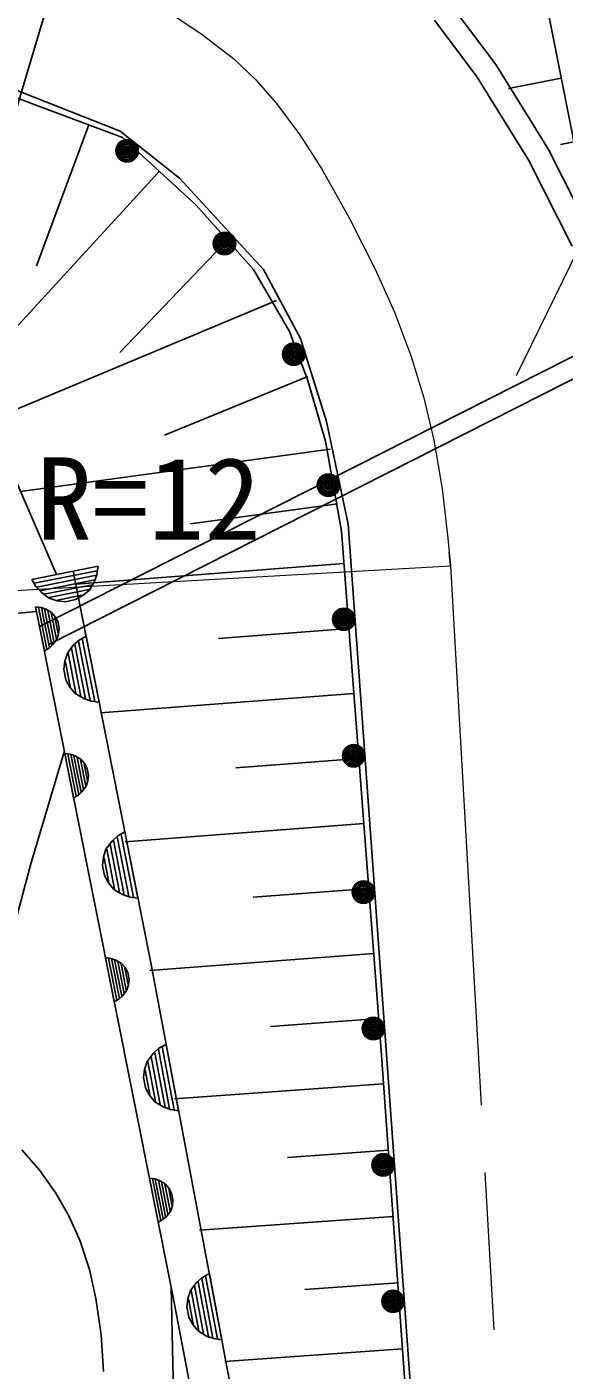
# Model space of a CAD drawing. Units: millimetres, scale not verified. Extents: x 40000 to 680000, y 20000 to 380000.
# Drawn here: x 449744 to 461684, y 272554 to 302405 of the extents above; entities that cross this region are included whole.
import ezdxf
from ezdxf.enums import TextEntityAlignment as Align

# ---------------------------------------------------------------- set-up
doc = ezdxf.new("R2010")
doc.units = ezdxf.units.MM
doc.header["$LTSCALE"] = 1000
doc.linetypes.add('CHAIN', pattern=[18.5, 12, -1.5, 3.5, -1.5])
for name, color, linetype, lineweight in [('M-BGD', 7, 'Continuous', 25), ('M-BMK', 2, 'CHAIN', 13), ('M-STR-HTXT', 7, 'Continuous', 13)]:
    doc.layers.add(name, color=color, linetype=linetype, lineweight=lineweight)
doc.styles.add('ＭＳ ゴシック', font='')
doc.styles.get('ＭＳ ゴシック').set_extended_font_data('MS Gothic')

msp = doc.modelspace()

# ---------------------------------------------------------------- linework, layer by layer
at = {"layer": 'M-BGD'}
for p, q in [((453148, 312723), (447341, 293345)), ((460634, 306214), (462323, 297731)), ((459191, 302867), (460163, 301569)), ((459750, 301287), (458801, 302553)), ((460163, 301569), (461334, 299681)), ((460898, 299436), (459750, 301287)), ((461619, 301265), (460448, 301032)), ((451868, 299950), (448895, 301059)), ((449019, 301186), (451819, 300088)), ((451124, 300227), (449955, 297094)), ((451819, 300088), (453137, 299045)), ((453509, 298442), (451868, 299950)), ((461901, 299851), (461601, 299792)), ((461865, 297529), (460898, 299436)), ((461334, 299681), (462323, 297731)), ((452688, 299196), (448494, 294631)), ((453137, 299045), (455004, 297013)), ((454781, 297013), (453509, 298442)), ((454257, 297727), (451813, 295170)), ((455580, 295637), (454781, 297013)), ((455004, 297013), (455828, 295476)), ((455292, 296325), (448917, 293658)), ((450026, 289077), (463839, 296080)), ((463944, 295628), (450230, 288676)), ((455979, 294572), (455580, 295637)), ((455828, 295476), (456399, 293632)), ((448311, 295054), (450403, 290233)), ((455989, 294635), (452805, 293334)), ((456378, 293197), (455979, 294572)), ((456399, 293632), (456885, 291355)), ((456733, 291201), (456378, 293197)), ((456483, 293024), (449602, 292078)), ((456650, 291808), (453380, 291359)), ((456885, 291355), (459222, 258945)), ((457621, 279650), (456733, 291201)), ((456789, 290479), (450831, 290021)), ((459131, 290732), (459160, 290425)), ((449854, 290123), (451325, 290418)), ((451307, 290318), (449909, 290039)), ((449965, 289954), (451288, 290219)), ((450403, 290233), (450776, 290308)), ((450776, 290308), (452495, 281602)), ((451300, 290237), (451244, 290076)), ((451325, 290418), (451300, 290237)), ((449943, 289965), (449854, 290123)), ((450060, 289839), (449943, 289965)), ((451252, 290116), (450042, 289874)), ((450126, 289795), (451196, 290009)), ((451127, 289900), (450237, 289722)), ((451133, 289886), (450989, 289765)), ((451244, 290076), (451133, 289886)), ((450236, 289706), (450060, 289839)), ((450416, 289650), (450236, 289706)), ((450599, 289630), (450416, 289650)), ((450428, 289664), (450976, 289774)), ((450827, 289676), (450599, 289630)), ((450989, 289765), (450827, 289676)), ((449959, 289413), (449175, 289338)), ((449938, 289520), (450059, 289503)), ((450133, 288539), (449938, 289520)), ((452986, 274212), (449959, 289413)), ((450004, 289507), (450190, 288576)), ((450059, 289503), (450166, 289466)), ((450246, 288612), (450070, 289495)), ((450139, 289471), (450300, 288664)), ((450166, 289466), (450293, 289391)), ((450352, 288720), (450210, 289434)), ((450283, 289387), (450401, 288794)), ((450293, 289391), (450373, 289295)), ((450440, 288921), (450367, 289286)), ((450373, 289295), (450433, 289187)), ((450433, 289187), (450463, 289035)), ((450463, 289035), (450449, 288913)), ((456900, 289035), (454003, 288812)), ((450323, 288676), (450239, 288598)), ((450412, 288793), (450323, 288676)), ((450449, 288913), (450412, 288793)), ((450643, 288487), (450776, 288662)), ((450776, 288662), (450903, 288779)), ((451050, 287470), (450811, 288680)), ((450891, 288757), (451153, 287433)), ((450903, 288779), (451061, 288867)), ((451252, 287414), (450976, 288812)), ((451061, 288867), (451351, 287396)), ((450239, 288598), (450133, 288539)), ((450587, 288307), (450643, 288487)), ((450834, 287596), (450658, 288486)), ((450732, 288596), (450944, 287525)), ((450566, 288123), (450587, 288307)), ((450611, 287895), (450566, 288123)), ((450601, 288295), (450709, 287747)), ((450700, 287733), (450611, 287895)), ((450820, 287589), (450700, 287733)), ((451010, 287477), (450820, 287589)), ((451171, 287421), (451010, 287477)), ((457011, 287591), (451380, 287158)), ((451351, 287396), (451171, 287421)), ((449832, 283806), (450577, 286313)), ((450588, 286256), (450709, 286239)), ((450783, 285275), (450588, 286256)), ((450654, 286244), (450840, 285312)), ((450709, 286239), (450815, 286202)), ((450896, 285349), (450720, 286232)), ((450789, 286207), (450950, 285400)), ((450815, 286202), (450942, 286128)), ((451002, 285457), (450860, 286170)), ((450933, 286124), (451051, 285530)), ((450942, 286128), (451023, 286032)), ((451089, 285658), (451017, 286023)), ((451023, 286032), (451082, 285924)), ((457122, 286147), (454388, 285937)), ((451082, 285924), (451113, 285772)), ((451113, 285772), (451099, 285649)), ((450973, 285413), (450889, 285335)), ((451061, 285530), (450973, 285413)), ((451099, 285649), (451061, 285530)), ((450889, 285335), (450783, 285275)), ((451762, 284426), (451920, 284515)), ((451920, 284515), (452211, 283043)), ((457232, 284703), (451928, 284296)), ((451502, 284134), (451636, 284309)), ((451592, 284243), (451803, 283173)), ((451636, 284309), (451762, 284426)), ((451909, 283117), (451670, 284328)), ((451751, 284405), (452012, 283080)), ((452112, 283062), (451836, 284460)), ((451425, 283771), (451446, 283955)), ((451446, 283955), (451502, 284134)), ((451460, 283942), (451568, 283394)), ((451694, 283243), (451518, 284133)), ((448563, 279067), (449832, 283806)), ((451470, 283543), (451425, 283771)), ((451559, 283381), (451470, 283543)), ((451680, 283236), (451559, 283381)), ((451870, 283125), (451680, 283236)), ((452030, 283068), (451870, 283125)), ((452211, 283043), (452030, 283068)), ((457343, 283259), (454773, 283062)), ((457454, 281815), (452476, 281433)), ((451491, 281722), (451611, 281705)), ((451686, 280741), (451491, 281722)), ((451557, 281710), (451742, 280778)), ((451611, 281705), (451718, 281668)), ((451799, 280815), (451623, 281698)), ((451692, 281673), (451852, 280866)), ((451718, 281668), (451845, 281594)), ((451905, 280923), (451763, 281636)), ((451836, 281590), (451954, 280996)), ((451845, 281594), (451925, 281498)), ((451925, 281498), (451985, 281390)), ((452495, 281602), (456343, 261234)), ((451992, 281124), (451919, 281489)), ((451985, 281390), (452015, 281238)), ((452015, 281238), (452001, 281115)), ((451964, 280996), (451875, 280879)), ((452001, 281115), (451964, 280996)), ((451791, 280801), (451686, 280741)), ((451875, 280879), (451791, 280801)), ((457565, 280371), (455158, 280187)), ((452551, 279590), (452678, 279706)), ((452678, 279706), (452837, 279793)), ((453016, 278339), (452752, 279739)), ((452837, 279793), (453115, 278319)), ((452358, 279237), (452416, 279416)), ((452416, 279416), (452551, 279590)), ((452600, 278523), (452431, 279415)), ((452506, 279525), (452709, 278452)), ((452815, 278396), (452586, 279608)), ((452667, 279685), (452917, 278358)), ((458286, 270320), (457621, 279650)), ((452336, 279054), (452358, 279237)), ((452372, 279225), (452476, 278676)), ((452379, 278825), (452336, 279054)), ((452467, 278662), (452379, 278825)), ((457673, 278913), (453021, 278583)), ((452586, 278517), (452467, 278662)), ((452775, 278404), (452586, 278517)), ((452935, 278346), (452775, 278404)), ((453115, 278319), (452935, 278346)), ((449630, 277447), (450032, 276987)), ((457778, 277441), (455539, 277282)), ((450032, 276987), (450386, 276489)), ((452466, 276823), (452587, 276806)), ((452661, 275842), (452466, 276823)), ((452532, 276810), (452718, 275879)), ((452587, 276806), (452693, 276769)), ((452774, 275915), (452598, 276798)), ((452667, 276774), (452828, 275967)), ((452693, 276769), (452820, 276694)), ((452880, 276023), (452738, 276737)), ((450386, 276489), (450684, 275968)), ((452811, 276690), (452929, 276097)), ((452820, 276694), (452901, 276598)), ((452968, 276224), (452895, 276589)), ((452901, 276598), (452960, 276490)), ((452960, 276490), (452991, 276338)), ((452977, 276216), (452940, 276096)), ((452991, 276338), (452977, 276216)), ((450684, 275968), (450927, 275420)), ((452767, 275901), (452661, 275842)), ((452851, 275979), (452767, 275901)), ((452940, 276096), (452851, 275979)), ((457882, 275968), (453581, 275663)), ((450927, 275420), (451133, 274792)), ((451133, 274792), (451280, 274146)), ((453640, 274614), (453799, 274701)), ((453978, 273247), (453714, 274647)), ((453799, 274701), (454078, 273227)), ((452999, 272029), (452948, 274401)), ((453378, 274324), (453513, 274498)), ((453468, 274433), (453671, 273360)), ((453513, 274498), (453640, 274614)), ((453777, 273304), (453548, 274516)), ((453629, 274593), (453879, 273266)), ((457987, 274496), (455923, 274349)), ((451280, 274146), (451394, 273339)), ((455452, 261270), (452986, 274212)), ((453298, 273961), (453320, 274145)), ((453320, 274145), (453378, 274324)), ((453334, 274132), (453438, 273583)), ((453562, 273431), (453393, 274323)), ((453341, 273733), (453298, 273961)), ((453429, 273570), (453341, 273733)), ((453548, 273425), (453429, 273570)), ((451394, 273339), (451448, 272525)), ((453737, 273312), (453548, 273425)), ((453897, 273254), (453737, 273312)), ((454078, 273227), (453897, 273254)), ((458091, 273024), (454140, 272743))]:
    msp.add_line(p, q, dxfattribs=at)
for centre, radius in [((451970, 299652), 249), ((451970, 299652), 220), ((451970, 299652), 191), ((451970, 299652), 161), ((451970, 299652), 132), ((451970, 299652), 97.5), ((451970, 299652), 67.5), ((451970, 299652), 38.7), ((451970, 299652), 7.5), ((454136, 297590), 249), ((454136, 297590), 220), ((454136, 297590), 191), ((454136, 297590), 161), ((454136, 297590), 132), ((454136, 297590), 97.5), ((454136, 297590), 67.5), ((454136, 297590), 38.7), ((454136, 297590), 7.5), ((455674, 295132), 249), ((455674, 295132), 220), ((455674, 295132), 191), ((455674, 295132), 161), ((455674, 295132), 132), ((455674, 295132), 97.5), ((455674, 295132), 67.5), ((455674, 295132), 38.7), ((455674, 295132), 7.5), ((456446, 292219), 249), ((456446, 292219), 220), ((456446, 292219), 191), ((456446, 292219), 161), ((456446, 292219), 132), ((456446, 292219), 97.5), ((456446, 292219), 67.5), ((456446, 292219), 38.7), ((456446, 292219), 7.5), ((456788, 289239), 249), ((456788, 289239), 220), ((456788, 289239), 191), ((456788, 289239), 161), ((456788, 289239), 132), ((456788, 289239), 97.5), ((456788, 289239), 67.5), ((456788, 289239), 38.7), ((456788, 289239), 7.5), ((457006, 286208), 249), ((457006, 286208), 220), ((457006, 286208), 191), ((457006, 286208), 161), ((457006, 286208), 132), ((457006, 286208), 97.5), ((457006, 286208), 67.5), ((457006, 286208), 38.7), ((457006, 286208), 7.5), ((457225, 283177), 249), ((457225, 283177), 220), ((457225, 283177), 191), ((457225, 283177), 161), ((457225, 283177), 132), ((457225, 283177), 97.5), ((457225, 283177), 67.5), ((457225, 283177), 38.7), ((457225, 283177), 7.5), ((457444, 280146), 249), ((457444, 280146), 220), ((457444, 280146), 191), ((457444, 280146), 161), ((457444, 280146), 132), ((457444, 280146), 97.5), ((457444, 280146), 67.5), ((457444, 280146), 38.7), ((457444, 280146), 7.5), ((457662, 277114), 249), ((457662, 277114), 220), ((457662, 277114), 191), ((457662, 277114), 161), ((457662, 277114), 132), ((457662, 277114), 97.5), ((457662, 277114), 67.5), ((457662, 277114), 38.7), ((457662, 277114), 7.5), ((457881, 274083), 249), ((457881, 274083), 220), ((457881, 274083), 191), ((457881, 274083), 161), ((457881, 274083), 132), ((457881, 274083), 97.5), ((457881, 274083), 67.5), ((457881, 274083), 38.7), ((457881, 274083), 7.5)]:
    msp.add_circle(centre, radius, dxfattribs=at)
at = {"layer": 'M-BMK'}
for p, q in [((452837, 302766), (453607, 302255)), ((453607, 302255), (454336, 301700)), ((454336, 301700), (454831, 301227)), ((454831, 301227), (455290, 300703)), ((455290, 300703), (455809, 300005)), ((455809, 300005), (456289, 299258)), ((456289, 299258), (456916, 298149)), ((456916, 298149), (457486, 297019)), ((457486, 297019), (457912, 296062)), ((457912, 296062), (458285, 295076)), ((458285, 295076), (458564, 294161)), ((458564, 294161), (458788, 293219)), ((458788, 293219), (458974, 292136)), ((458974, 292136), (459101, 291039)), ((459101, 291039), (459131, 290732)), ((459160, 290425), (461386, 251043))]:
    msp.add_line(p, q, dxfattribs=at)
at = {"layer": 'M-STR-HTXT'}
for p, q in [((460625, 294661), (467069, 307842)), ((448198, 289805), (459160, 290425))]:
    msp.add_line(p, q, dxfattribs=at)

# ---------------------------------------------------------------- texts
at = {"layer": 'M-STR-HTXT', "style": 'ＭＳ ゴシック'}
msp.add_text('R=12', height=1833, dxfattribs=at).set_placement((449951, 290457), align=Align.BOTTOM_LEFT)

doc.saveas('drawing.dxf')
